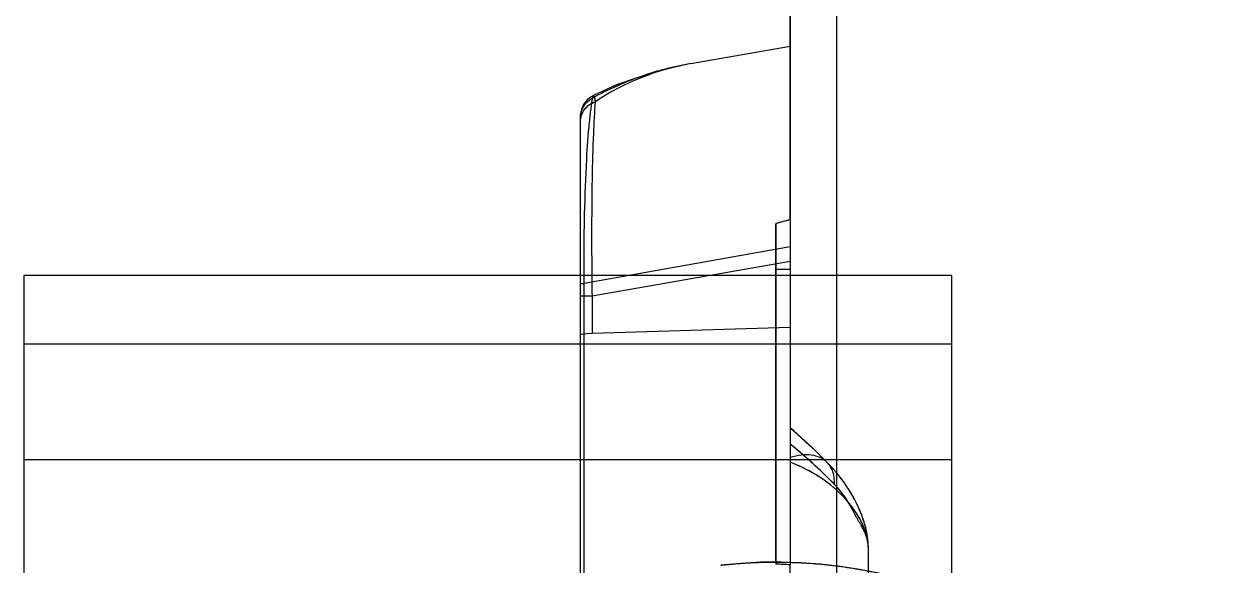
# Model space of a CAD drawing. Header units: millimetres. Extents: x 23490 to 24685, y -23248 to -22403.
# Drawn here: x 23722.64 to 23748.5, y -22545.14 to -22533.47 of the extents above; entities that cross this region are included whole.
import ezdxf

# ---------------------------------------------------------------- set-up
doc = ezdxf.new("R2010")
doc.units = ezdxf.units.MM
doc.header["$LTSCALE"] = 8
doc.layers.add('Cav-cor', color=30, linetype='Continuous')

msp = doc.modelspace()

# ---------------------------------------------------------------- linework, layer by layer
at = {"layer": 'Cav-cor', "color": 241}
for p, q in [((23739.165, -22515.491), (23739.165, -22537.688)), ((23739.165, -22537.688), (23739.165, -22515.491)), ((23739.165, -22537.688), (23739.165, -22515.491)), ((23740.165, -22515.491), (23740.165, -22755.491)), ((23737.025, -22534.321), (23739.165, -22533.943)), ((23736.293, -22534.486), (23735.366, -22534.804)), ((23734.643, -22546.732), (23734.643, -22535.455)), ((23738.854, -22545.072), (23738.854, -22537.774)), ((23738.854, -22545.072), (23738.854, -22537.774)), ((23738.854, -22537.774), (23738.854, -22545.119)), ((23739.165, -22537.688), (23739.165, -22545.132)), ((23739.165, -22538.277), (23734.721, -22539.061)), ((23734.893, -22539.333), (23739.165, -22538.58)), ((23742.643, -22538.895), (23722.643, -22538.895)), ((23722.643, -22538.895), (23722.643, -22608.087)), ((23739.165, -22538.761), (23738.854, -22538.761)), ((23742.643, -22538.895), (23742.643, -22608.087)), ((23734.643, -22539.061), (23734.721, -22539.061)), ((23734.721, -22546.828), (23734.721, -22539.061)), ((23734.643, -22539.333), (23734.893, -22539.333)), ((23734.893, -22539.333), (23734.893, -22540.146)), ((23739.165, -22540.016), (23734.893, -22540.146)), ((23722.643, -22540.367), (23742.643, -22540.367)), ((23739.658, -22542.622), (23739.165, -22542.178)), ((23722.643, -22542.863), (23742.643, -22542.863)), ((23739.963, -22542.922), (23739.963, -22542.922)), ((23740.398, -22543.46), (23740.367, -22543.414)), ((23740.783, -22544.286), (23740.772, -22544.246)), ((23740.833, -22544.536), (23740.829, -22544.503)), ((23740.842, -22544.602), (23740.838, -22544.568)), ((23740.852, -22544.75), (23740.851, -22544.724)), ((23740.853, -22544.801), (23740.853, -22544.776)), ((23740.854, -22544.849), (23740.854, -22544.825)), ((23740.854, -22549.732), (23740.854, -22544.836)), ((23739.165, -22546.179), (23739.165, -22545.132))]:
    msp.add_line(p, q, dxfattribs=at)
for points in [[(23737.025, -22534.321), (23736.249, -22534.498), (23735.417, -22534.783), (23734.921, -22535.007)], [(23739.963, -22542.922), (23739.63, -22542.596), (23739.243, -22542.244), (23739.165, -22542.178)], [(23740.854, -22544.836), (23740.853, -22544.791), (23740.852, -22544.743), (23740.849, -22544.692), (23740.845, -22544.637), (23740.84, -22544.587), (23740.831, -22544.521), (23740.821, -22544.456), (23740.809, -22544.395), (23740.795, -22544.334), (23740.778, -22544.268), (23740.758, -22544.198), (23740.736, -22544.131), (23740.711, -22544.064), (23740.685, -22543.996), (23740.656, -22543.928), (23740.624, -22543.859), (23740.59, -22543.789), (23740.553, -22543.719), (23740.515, -22543.649), (23740.473, -22543.579), (23740.43, -22543.509), (23740.383, -22543.438), (23740.334, -22543.366), (23740.28, -22543.292), (23740.221, -22543.215), (23740.157, -22543.136), (23740.087, -22543.055), (23740.012, -22542.973), (23739.963, -22542.922)], [(23740.097, -22543.066), (23740.049, -22543.013), (23739.999, -22542.959)], [(23740.227, -22543.222), (23740.186, -22543.171), (23740.143, -22543.119)], [(23740.335, -22543.367), (23740.301, -22543.32), (23740.265, -22543.271)], [(23740.484, -22543.596), (23740.456, -22543.551), (23740.428, -22543.505)], [(23740.56, -22543.731), (23740.535, -22543.686), (23740.51, -22543.641)], [(23740.628, -22543.866), (23740.606, -22543.821), (23740.584, -22543.776)], [(23740.719, -22544.083), (23740.703, -22544.041), (23740.686, -22543.998), (23740.668, -22543.955), (23740.648, -22543.911)], [(23740.76, -22544.206), (23740.747, -22544.166), (23740.734, -22544.125)], [(23740.823, -22544.469), (23740.817, -22544.433), (23740.809, -22544.397), (23740.802, -22544.362), (23740.793, -22544.325)], [(23740.849, -22544.696), (23740.847, -22544.665), (23740.845, -22544.633)]]:
    msp.add_lwpolyline(points, dxfattribs=at)
for centre, radius, start, end in [((23737.966, -22539.68), 5.441, 99.9648, 123.5058), ((23735.143, -22535.455), 0.5, 116.3487, 180), ((23737.915, -22539.592), 5.339, 123.2329, 123.5646), ((23743.526, -22554.272), 17.147, 104.7321, 105.8113), ((23743.526, -22554.274), 17.149, 104.7322, 105.8112), ((23743.526, -22554.272), 17.147, 104.7321, 105.8113), ((23743.265, -22553.336), 16.175, 105.259, 105.8274), ((23743.791, -22555.26), 18.171, 104.7474, 105.2598), ((23732.229, -22551.109), 11.034, 50.1585, 51.0502), ((23732.434, -22550.864), 10.714, 47.7091, 50.1616), ((23738.019, -22545.948), 3.24, 58.5318, 69.2858), ((23738.011, -22545.962), 3.257, 57.4195, 58.5432), ((23738.854, -22555.491), 10.418, 22.1899, 96.528), ((23738.576, -22555.412), 10.297, 86.7186, 88.4538)]:
    msp.add_arc(centre, radius, start, end, dxfattribs=at)
msp.add_ellipse((23735.143, -22540.168), major_axis=(-0.5, 0), ratio=0.052408, start_param=-1.047198, end_param=0, dxfattribs=at)
for points, knots in [([(23737.025, -22534.321), (23736.655, -22534.386), (23735.926, -22534.576), (23735.236, -22534.881), (23734.908, -22535.062)], [0, 0, 0, 0, 0.500011, 1, 1, 1, 1]), ([(23734.908, -22535.062), (23734.908, -22535.054), (23734.91, -22535.041), (23734.913, -22535.024), (23734.916, -22535.013), (23734.919, -22535.008), (23734.921, -22535.007)], [0, 0, 0, 0, 0.394889, 0.690547, 0.888975, 1, 1, 1, 1]), ([(23734.921, -22535.007), (23734.924, -22535.005), (23734.93, -22535.014), (23734.934, -22535.024), (23734.942, -22535.047), (23734.952, -22535.087), (23734.959, -22535.122), (23734.963, -22535.143)], [0, 0, 0, 0, 0.07102, 0.148508, 0.257156, 0.567988, 1, 1, 1, 1]), ([(23734.643, -22535.491), (23734.643, -22535.404), (23734.693, -22535.226), (23734.83, -22535.102), (23734.908, -22535.062)], [0, 0, 0, 0, 0.496878, 1, 1, 1, 1]), ([(23734.643, -22535.573), (23734.643, -22535.527), (23734.658, -22535.433), (23734.725, -22535.307), (23734.829, -22535.205), (23734.916, -22535.159), (23734.963, -22535.143)], [0, 0, 0, 0, 0.242862, 0.489563, 0.742029, 1, 1, 1, 1]), ([(23734.675, -22535.32), (23734.696, -22535.265), (23734.759, -22535.162), (23734.855, -22535.089), (23734.908, -22535.062)], [0, 0, 0, 0, 0.497616, 1, 1, 1, 1]), ([(23734.721, -22539.061), (23734.719, -22538.56), (23734.725, -22537.669), (23734.766, -22536.51), (23734.818, -22535.753), (23734.868, -22535.311), (23734.894, -22535.138), (23734.908, -22535.062)], [0, 0, 0, 0, 0.374829, 0.666714, 0.868829, 0.942196, 1, 1, 1, 1]), ([(23734.963, -22535.143), (23734.943, -22535.372), (23734.914, -22535.927), (23734.89, -22536.882), (23734.881, -22538.049), (23734.887, -22538.891), (23734.893, -22539.333)], [0, 0, 0, 0, 0.164645, 0.397202, 0.683718, 1, 1, 1, 1]), ([(23734.643, -22535.491), (23734.643, -22535.447), (23734.651, -22535.389), (23734.669, -22535.333), (23734.675, -22535.32)], [0, 0, 0, 0, 0.748703, 1, 1, 1, 1]), ([(23740.12, -22543.396), (23739.969, -22543.243), (23739.659, -22542.944), (23739.333, -22542.663), (23739.165, -22542.528)], [0, 0, 0, 0, 0.499911, 1, 1, 1, 1]), ([(23739.963, -22542.922), (23739.92, -22542.879), (23739.814, -22542.807), (23739.619, -22542.756), (23739.397, -22542.759), (23739.244, -22542.794), (23739.165, -22542.819)], [0, 0, 0, 0, 0.213991, 0.445554, 0.706265, 1, 1, 1, 1]), ([(23740.854, -22544.854), (23740.854, -22544.799), (23740.85, -22544.694), (23740.817, -22544.491), (23740.732, -22544.247), (23740.573, -22543.969), (23740.286, -22543.611), (23739.825, -22543.226), (23739.393, -22543.003), (23739.165, -22542.917)], [0, 0, 0, 0, 0.060928, 0.115951, 0.226352, 0.343739, 0.468153, 0.731321, 1, 1, 1, 1]), ([(23740.12, -22543.396), (23740.124, -22543.306), (23740.111, -22543.171), (23740.04, -22543.014), (23739.991, -22542.95), (23739.963, -22542.922)], [0, 0, 0, 0, 0.529648, 0.769186, 1, 1, 1, 1]), ([(23740.12, -22543.396), (23740.124, -22543.306), (23740.108, -22543.132), (23740.019, -22542.979), (23739.963, -22542.922)], [0, 0, 0, 0, 0.531328, 1, 1, 1, 1]), ([(23740.854, -22544.851), (23740.854, -22544.817), (23740.852, -22544.752), (23740.845, -22544.673), (23740.834, -22544.614), (23740.819, -22544.558), (23740.802, -22544.501), (23740.78, -22544.443), (23740.755, -22544.384), (23740.725, -22544.326), (23740.7, -22544.274), (23740.681, -22544.247), (23740.667, -22544.229), (23740.652, -22544.21), (23740.633, -22544.178), (23740.621, -22544.143), (23740.6, -22544.111), (23740.584, -22544.088), (23740.57, -22544.063), (23740.558, -22544.036), (23740.545, -22544.01), (23740.53, -22543.984), (23740.516, -22543.958), (23740.489, -22543.906), (23740.447, -22543.828), (23740.369, -22543.698), (23740.263, -22543.551), (23740.168, -22543.445), (23740.12, -22543.396)], [0, 0, 0, 0, 0.060318, 0.117353, 0.143364, 0.168037, 0.222453, 0.250736, 0.279786, 0.338623, 0.369504, 0.383818, 0.397523, 0.411613, 0.427197, 0.462791, 0.47959, 0.495819, 0.512903, 0.530977, 0.54899, 0.566666, 0.584341, 0.602153, 0.673319, 0.743415, 0.876847, 1, 1, 1, 1])]:
    msp.add_open_spline(points, degree=3, knots=knots, dxfattribs=at)
msp.add_open_spline([(23740.12, -22543.396), (23739.965, -22543.24), (23739.807, -22543.086), (23739.644, -22542.938)], degree=3, dxfattribs=at)
for points, weights in [([(23737.669, -22545.14), (23738.062, -22545.095), (23738.458, -22545.072), (23738.854, -22545.072)], [1, 0.9989185197, 0.9989185197, 1]), ([(23738.854, -22545.072), (23743.223, -22545.072), (23746.85, -22547.51), (23748.5, -22551.556)], [1, 0.8866419922, 0.8866419922, 1])]:
    msp.add_rational_spline(points, weights, degree=3, dxfattribs=at)

doc.saveas('drawing.dxf')
